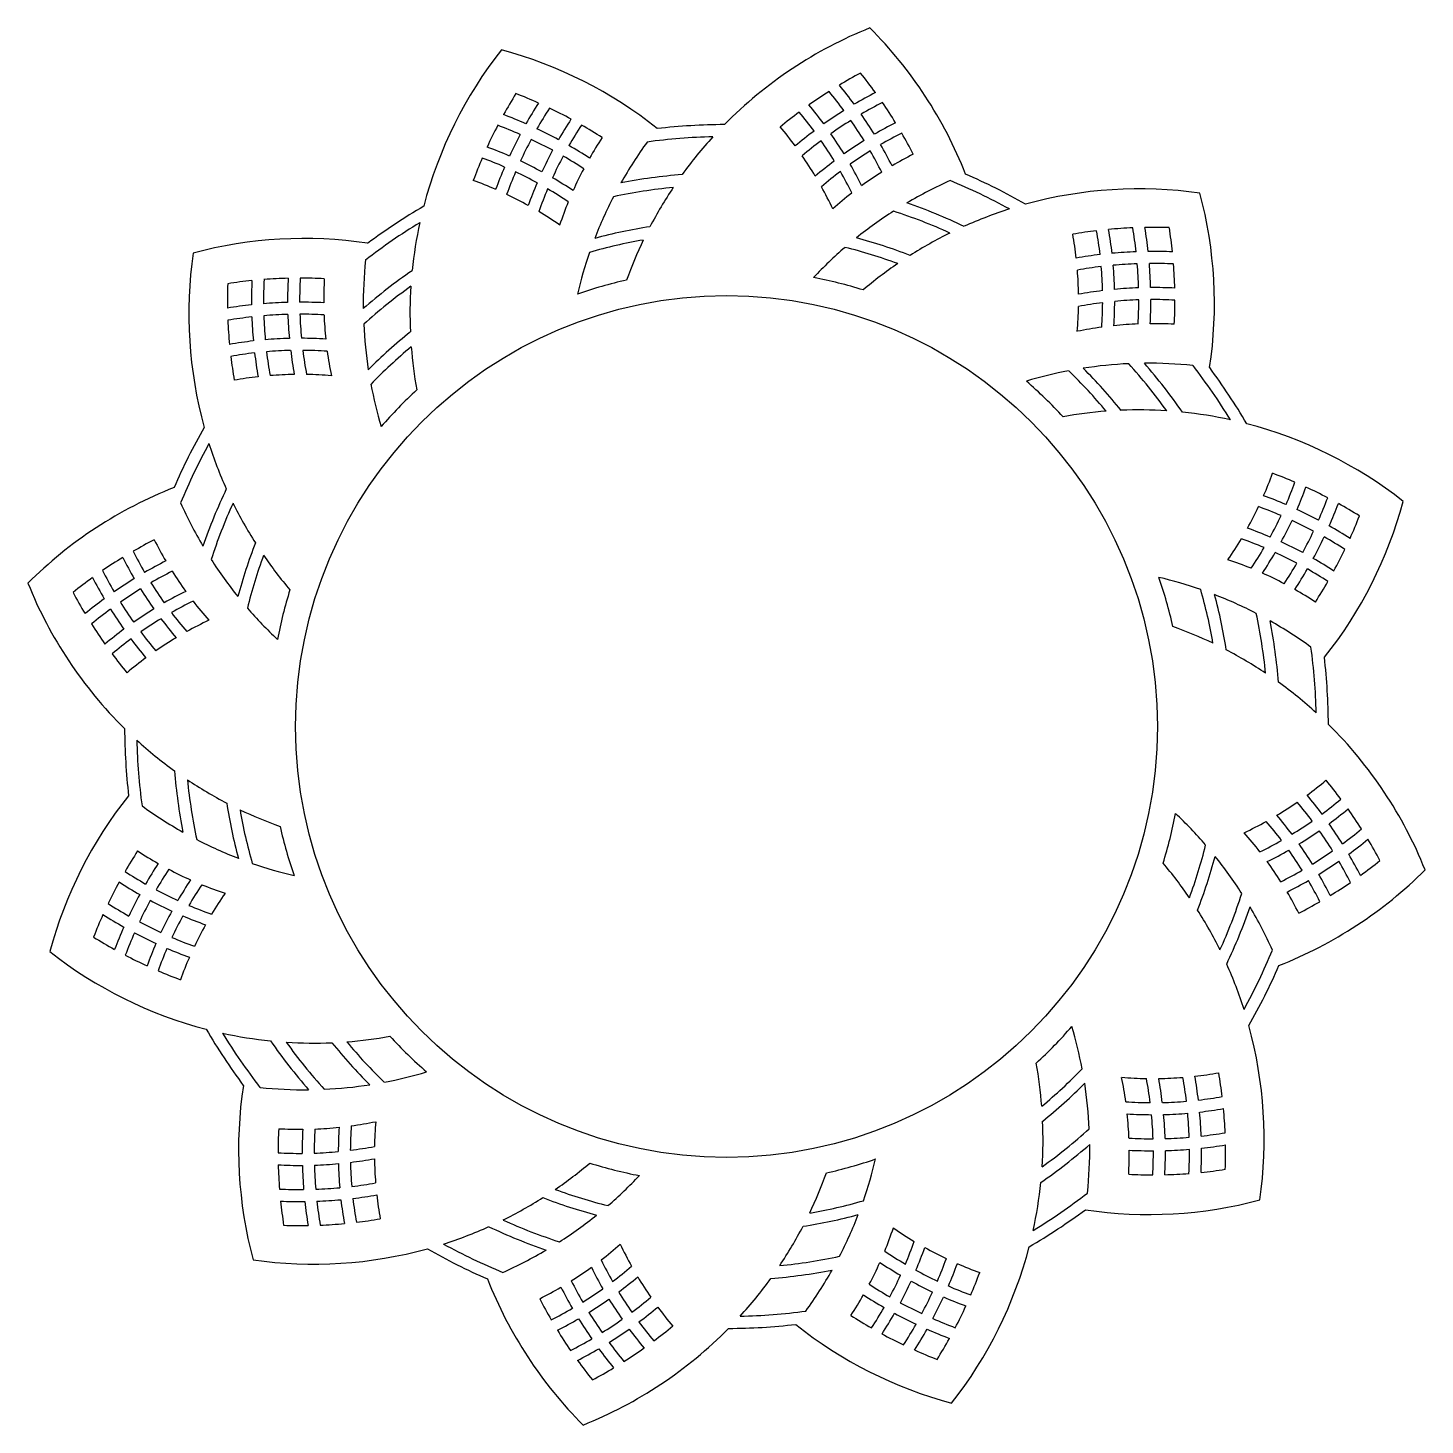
# Model space of a CAD drawing. Extents: x -712 to 266, y -208 to 24.
# Drawn here: x 34.1 to 266.3, y -208.1 to 24 of the extents above; entities that cross this region are included whole.
import ezdxf

# ---------------------------------------------------------------- set-up
doc = ezdxf.new("R2010")
doc.units = 0
doc.layers.get('0').update_dxf_attribs({"linetype": 'CONTINUOUS'})

msp = doc.modelspace()

# ---------------------------------------------------------------- linework, layer by layer
msp.add_circle((150.2, -92.08), 71.59)
for centre, radius, start, end in [((200.38, -41.9), 70.96, 111.806, 135.4033), ((123.84, -26.19), 70.96, 21.4027, 45), ((168.57, -23.53), 70.96, 141.806, 165.4033), ((94.43, -48.2), 70.96, 51.4027, 75), ((209.58, -53.22), 78.96, 118.0234, 120.9668), ((110.93, -32.97), 78.96, 35.8391, 38.7826), ((110.93, -32.97), 74.96, 36.2026, 39.283), ((182.19, -28.74), 78.96, 148.0234, 150.9668), ((86.64, -60.53), 78.96, 65.8391, 68.7826), ((209.58, -53.22), 78.96, 122.4313, 125.3488), ((110.93, -32.97), 72.96, 36.3353, 39.4921), ((209.58, -53.22), 74.96, 117.523, 120.6034), ((209.58, -53.22), 72.96, 117.3139, 120.4706), ((110.93, -32.97), 78.96, 31.4572, 34.3747), ((86.64, -60.53), 74.96, 66.2026, 69.283), ((182.19, -28.74), 74.96, 147.523, 150.6034), ((182.19, -28.74), 72.96, 147.3139, 150.4706), ((86.64, -60.53), 78.96, 61.4572, 64.3747), ((209.58, -53.22), 78.96, 126.8033, 129.7074), ((110.93, -32.97), 66.96, 36.5059, 39.9301), ((110.93, -32.97), 68.96, 36.4901, 39.8182), ((209.58, -53.22), 74.96, 122.1378, 125.199), ((110.93, -32.97), 74.96, 31.607, 34.6682), ((182.19, -28.74), 78.96, 152.4313, 155.3488), ((86.64, -60.53), 72.96, 66.3353, 69.4921), ((86.64, -60.53), 74.96, 61.607, 64.6682), ((182.19, -28.74), 68.96, 146.9878, 150.3158), ((182.19, -28.74), 66.96, 146.8758, 150.3001), ((86.64, -60.53), 78.96, 57.0986, 60.0027), ((150.2, -92.08), 100, 90.2016, 96.6043), ((110.93, -32.97), 62.96, 36.3946, 40.0366), ((209.58, -53.22), 72.96, 122.0442, 125.1864), ((110.93, -32.97), 72.96, 31.6196, 34.7618), ((209.58, -53.22), 68.96, 116.9878, 120.3158), ((182.19, -28.74), 74.96, 152.1378, 155.199), ((182.19, -28.74), 72.96, 152.0442, 155.1864), ((86.64, -60.53), 72.96, 61.6196, 64.7618), ((182.19, -28.74), 62.96, 146.7694, 150.4114), ((194.47, -36.62), 70.96, 144.0599, 150.5839), ((150.2, -92.08), 98, 91.3286, 97.7313), ((200.38, -41.9), 70.96, 137.6572, 144.1812), ((209.58, -53.22), 74.96, 126.7278, 129.7871), ((209.58, -53.22), 72.96, 126.7574, 129.9053), ((110.93, -32.97), 66.96, 31.3636, 34.7942), ((110.93, -32.97), 68.96, 31.5023, 34.8283), ((209.58, -53.22), 68.96, 121.9776, 125.3037), ((209.58, -53.22), 66.96, 116.8758, 120.3001), ((110.93, -32.97), 78.96, 27.0986, 30.0027), ((182.19, -28.74), 78.96, 156.8033, 159.7074), ((86.64, -60.53), 66.96, 66.5059, 69.9301), ((86.64, -60.53), 68.96, 66.4901, 69.8182), ((182.19, -28.74), 68.96, 151.9776, 155.3037), ((182.19, -28.74), 66.96, 152.0118, 155.4424), ((86.64, -60.53), 72.96, 56.9007, 60.0486), ((86.64, -60.53), 74.96, 57.0189, 60.0782), ((110.93, -32.97), 62.96, 30.898, 34.5692), ((209.58, -53.22), 66.96, 122.0118, 125.4424), ((110.93, -32.97), 72.96, 26.9007, 30.0486), ((110.93, -32.97), 74.96, 27.0189, 30.0782), ((209.58, -53.22), 62.96, 116.7694, 120.4114), ((182.19, -28.74), 74.96, 156.7278, 159.7871), ((182.19, -28.74), 72.96, 156.7574, 159.9053), ((86.64, -60.53), 66.96, 61.3636, 64.7942), ((86.64, -60.53), 68.96, 61.5023, 64.8283), ((182.19, -28.74), 62.96, 152.2368, 155.9079), ((209.58, -53.22), 68.96, 126.971, 130.3237), ((209.58, -53.22), 66.96, 127.1651, 130.6364), ((110.93, -32.97), 66.96, 26.1696, 29.6409), ((110.93, -32.97), 68.96, 26.4823, 29.8349), ((209.58, -53.22), 62.96, 122.2368, 125.9079), ((86.64, -60.53), 62.96, 66.3946, 70.0366), ((182.19, -28.74), 68.96, 156.971, 160.3237), ((86.64, -60.53), 68.96, 56.4823, 59.8349), ((150.2, -92.08), 92, 94.5906, 100.9933), ((216.27, -66.18), 70.96, 114.0599, 120.5839), ((150.2, -92.08), 98, 61.3286, 67.7313), ((150.2, -92.08), 100, 60.2016, 66.6043), ((86.64, -60.53), 62.96, 60.898, 64.5692), ((182.19, -28.74), 66.96, 157.1651, 160.6364), ((86.64, -60.53), 66.96, 56.1696, 59.6409), ((194.47, -36.62), 70.96, 152.6884, 158.8223), ((150.2, -92.08), 90, 95.6428, 102.0456), ((200.38, -41.9), 70.96, 146.2857, 152.4195), ((110.93, -32.97), 62.96, 25.2964, 29.0469), ((209.58, -53.22), 62.96, 127.7591, 131.5096), ((218.74, -73.71), 70.96, 81.806, 105.4033), ((160.31, -21.84), 70.96, 351.4027, 15), ((150.2, -92.08), 100, 120.2016, 126.6043), ((86.64, -60.53), 62.96, 55.2964, 59.0469), ((182.19, -28.74), 62.96, 157.7591, 161.5096), ((216.27, -66.18), 70.96, 122.6884, 128.8223), ((150.2, -92.08), 90, 65.6428, 72.0456), ((150.2, -92.08), 92, 64.5906, 70.9933), ((218.74, -73.71), 70.96, 107.6572, 114.1812), ((150.2, -92.08), 98, 121.3286, 127.7313), ((168.57, -23.53), 70.96, 167.6572, 174.1812), ((150.2, -92.08), 84, 98.7098, 105.1125), ((221.05, -88.11), 78.96, 92.4313, 95.3488), ((145.74, -21.26), 72.96, 6.3353, 9.4921), ((221.05, -88.11), 78.96, 88.0234, 90.9668), ((145.74, -21.26), 74.96, 6.2026, 9.283), ((145.74, -21.26), 78.96, 5.8391, 8.7826), ((79.96, -81.96), 70.96, 81.4027, 105), ((150.2, -92.08), 82, 99.7052, 106.1079), ((200.38, -41.9), 70.96, 154.4104, 160.2435), ((150.2, -92.08), 84, 68.7098, 75.1125), ((218.74, -73.71), 70.96, 116.2857, 122.4195), ((221.05, -88.11), 78.96, 96.8033, 99.7074), ((145.74, -21.26), 62.96, 6.3946, 10.0366), ((145.74, -21.26), 66.96, 6.5059, 9.9301), ((145.74, -21.26), 68.96, 6.4901, 9.8182), ((131.83, -23.53), 70.96, 171.806, 195.4033), ((194.47, -36.62), 70.96, 160.8131, 166.6462), ((216.27, -66.18), 70.96, 130.8131, 136.6462), ((150.2, -92.08), 82, 69.7052, 76.1079), ((221.05, -88.11), 74.96, 96.7278, 99.7871), ((221.05, -88.11), 74.96, 92.1378, 95.199), ((221.05, -88.11), 74.96, 87.523, 90.6034), ((160.81, -21.91), 70.96, 174.0599, 180.5839), ((218.74, -73.71), 70.96, 124.4104, 130.2435), ((221.05, -88.11), 72.96, 96.7574, 99.9053), ((145.74, -21.26), 62.96, 0.898, 4.5692), ((145.74, -21.26), 66.96, 1.3636, 4.7942), ((221.05, -88.11), 72.96, 92.0442, 95.1864), ((145.74, -21.26), 68.96, 1.5023, 4.8283), ((145.74, -21.26), 72.96, 1.6196, 4.7618), ((145.74, -21.26), 74.96, 1.607, 4.6682), ((221.05, -88.11), 72.96, 87.3139, 90.4706), ((145.74, -21.26), 78.96, 1.4572, 4.3747), ((146.24, -21.23), 78.96, 178.0234, 180.9668), ((79.38, -96.54), 78.96, 95.8391, 98.7826), ((146.24, -21.23), 74.96, 177.523, 180.6034), ((146.24, -21.23), 72.96, 177.3139, 180.4706), ((79.38, -96.54), 78.96, 91.4572, 94.3747), ((146.24, -21.23), 68.96, 176.9878, 180.3158), ((146.24, -21.23), 66.96, 176.8758, 180.3001), ((79.38, -96.54), 78.96, 87.0986, 90.0027), ((146.24, -21.23), 62.96, 176.7694, 180.4114), ((150.2, -92.08), 92, 124.5906, 130.9933), ((150.2, -92.08), 76, 102.6217, 109.0244), ((150.2, -92.08), 76, 72.6217, 79.0244), ((150.2, -92.08), 90, 125.6428, 132.0456), ((168.57, -23.53), 70.96, 176.2857, 182.4195), ((221.05, -88.11), 68.96, 96.971, 100.3237), ((221.05, -88.11), 68.96, 91.9776, 95.3037), ((221.05, -88.11), 68.96, 86.9878, 90.3158), ((79.38, -96.54), 74.96, 96.2026, 99.283), ((79.38, -96.54), 74.96, 91.607, 94.6682), ((79.38, -96.54), 74.96, 87.0189, 90.0782), ((145.74, -21.26), 62.96, 355.2964, 359.0469), ((221.05, -88.11), 66.96, 97.1651, 100.6364), ((145.74, -21.26), 66.96, 356.1696, 359.6409), ((145.74, -21.26), 68.96, 356.4823, 359.8349), ((221.05, -88.11), 66.96, 92.0118, 95.4424), ((145.74, -21.26), 72.96, 356.9007, 0.0486), ((145.74, -21.26), 74.96, 357.0189, 0.0782), ((221.05, -88.11), 66.96, 86.8758, 90.3001), ((145.74, -21.26), 78.96, 357.0986, 0.0027), ((79.38, -96.54), 72.96, 96.3353, 99.4921), ((146.24, -21.23), 78.96, 182.4313, 185.3488), ((146.24, -21.23), 74.96, 182.1378, 185.199), ((79.38, -96.54), 72.96, 91.6196, 94.7618), ((146.24, -21.23), 72.96, 182.0442, 185.1864), ((146.24, -21.23), 68.96, 181.9776, 185.3037), ((146.24, -21.23), 66.96, 182.0118, 185.4424), ((79.38, -96.54), 72.96, 86.9007, 90.0486), ((146.24, -21.23), 62.96, 182.2368, 185.9079), ((160.81, -21.91), 70.96, 182.6884, 188.8223), ((221.05, -88.11), 62.96, 92.2368, 95.9079), ((221.05, -88.11), 62.96, 86.7694, 90.4114), ((79.38, -96.54), 68.96, 91.5023, 94.8283), ((79.38, -96.54), 68.96, 86.4823, 89.8349), ((150.2, -92.08), 84, 128.7098, 135.1125), ((221.05, -88.11), 62.96, 97.7591, 101.5096), ((79.38, -96.54), 68.96, 96.4901, 99.8182), ((79.38, -96.54), 66.96, 96.5059, 99.9301), ((146.24, -21.23), 74.96, 186.7278, 189.7871), ((79.38, -96.54), 66.96, 91.3636, 94.7942), ((146.24, -21.23), 72.96, 186.7574, 189.9053), ((146.24, -21.23), 68.96, 186.971, 190.3237), ((146.24, -21.23), 66.96, 187.1651, 190.6364), ((79.38, -96.54), 66.96, 86.1696, 89.6409), ((146.24, -21.23), 62.96, 187.7591, 191.5096), ((150.2, -92.08), 82, 129.7052, 136.1079), ((168.57, -23.53), 70.96, 184.4104, 190.2435), ((146.24, -21.23), 78.96, 186.8033, 189.7074), ((220.36, -102.68), 70.96, 92.6884, 98.8223), ((150.2, -92.08), 90, 35.6428, 42.0456), ((220.36, -102.68), 70.96, 84.0599, 90.5839), ((150.2, -92.08), 92, 34.5906, 40.9933), ((150.2, -92.08), 98, 31.3286, 37.7313), ((150.2, -92.08), 100, 30.2016, 36.6043), ((79.38, -96.54), 62.96, 96.3946, 100.0366), ((79.38, -96.54), 62.96, 90.898, 94.5692), ((79.38, -96.54), 62.96, 85.2964, 89.0469), ((220.36, -102.68), 70.96, 100.8131, 106.6462), ((150.2, -92.08), 76, 42.6217, 49.0244), ((150.2, -92.08), 82, 39.7052, 46.1079), ((150.2, -92.08), 84, 38.7098, 45.1125), ((160.81, -21.91), 70.96, 190.8131, 196.6462), ((150.2, -92.08), 76, 132.6217, 139.0244), ((218.74, -110.44), 70.96, 94.4104, 100.2435), ((218.74, -110.44), 70.96, 86.2857, 92.4195), ((218.74, -110.44), 70.96, 77.6572, 84.1812), ((218.74, -110.44), 70.96, 51.806, 75.4033), ((150.2, -92.08), 100, 150.2016, 156.6043), ((150.2, -92.08), 98, 151.3286, 157.7313), ((131.83, -23.53), 70.96, 197.6572, 204.1812), ((181.75, -28.51), 62.96, 336.3946, 340.0366), ((213.54, -124.07), 78.96, 66.8033, 69.7074), ((84.32, -118.44), 70.96, 111.4027, 135), ((150.2, -92.08), 92, 154.5906, 160.9933), ((181.75, -28.51), 66.96, 336.5059, 339.9301), ((181.75, -28.51), 68.96, 336.4901, 339.8182), ((213.54, -124.07), 78.96, 62.4313, 65.3488), ((124.3, -26.01), 70.96, 204.0599, 210.5839), ((150.2, -92.08), 90, 155.6428, 162.0456), ((131.83, -23.53), 70.96, 206.2857, 212.4195), ((181.75, -28.51), 62.96, 330.898, 334.5692), ((213.54, -124.07), 72.96, 66.7574, 69.9053), ((213.54, -124.07), 74.96, 66.7278, 69.7871), ((181.75, -28.51), 72.96, 336.3353, 339.4921), ((194.08, -36.31), 70.96, 321.4027, 345), ((181.75, -28.51), 74.96, 336.2026, 339.283), ((213.54, -124.07), 78.96, 58.0234, 60.9668), ((181.75, -28.51), 66.96, 331.3636, 334.7942), ((181.75, -28.51), 68.96, 331.5023, 334.8283), ((213.54, -124.07), 72.96, 62.0442, 65.1864), ((213.54, -124.07), 74.96, 62.1378, 65.199), ((181.75, -28.51), 78.96, 335.8391, 338.7826), ((213.54, -124.07), 68.96, 66.971, 70.3237), ((181.75, -28.51), 72.96, 331.6196, 334.7618), ((213.54, -124.07), 74.96, 57.523, 60.6034), ((91.1, -131.35), 78.96, 117.0986, 120.0027), ((111.34, -32.7), 62.96, 206.7694, 210.4114), ((150.2, -92.08), 84, 158.7098, 165.1125), ((181.75, -28.51), 62.96, 325.2964, 329.0469), ((213.54, -124.07), 66.96, 67.1651, 70.6364), ((181.75, -28.51), 66.96, 326.1696, 329.6409), ((213.54, -124.07), 68.96, 61.9776, 65.3037), ((181.75, -28.51), 74.96, 331.607, 334.6682), ((213.54, -124.07), 72.96, 57.3139, 60.4706), ((181.75, -28.51), 78.96, 331.4572, 334.3747), ((91.1, -131.35), 78.96, 121.4572, 124.3747), ((111.34, -32.7), 68.96, 206.9878, 210.3158), ((111.34, -32.7), 66.96, 206.8758, 210.3001), ((91.1, -131.35), 74.96, 117.0189, 120.0782), ((124.3, -26.01), 70.96, 212.6884, 218.8223), ((150.2, -92.08), 82, 159.7052, 166.1079), ((131.83, -23.53), 70.96, 214.4104, 220.2435), ((213.54, -124.07), 62.96, 67.7591, 71.5096), ((181.75, -28.51), 68.96, 326.4823, 329.8349), ((213.54, -124.07), 66.96, 62.0118, 65.4424), ((181.75, -28.51), 72.96, 326.9007, 330.0486), ((213.54, -124.07), 68.96, 56.9878, 60.3158), ((111.34, -32.7), 72.96, 207.3139, 210.4706), ((91.1, -131.35), 72.96, 116.9007, 120.0486), ((111.34, -32.7), 62.96, 212.2368, 215.9079), ((150.2, -92.08), 76, 12.6217, 19.0244), ((205.66, -136.34), 70.96, 70.8131, 76.6462), ((213.54, -124.07), 62.96, 62.2368, 65.9079), ((181.75, -28.51), 74.96, 327.0189, 330.0782), ((213.54, -124.07), 66.96, 56.8758, 60.3001), ((100.02, -41.9), 70.96, 201.806, 225.4033), ((91.1, -131.35), 78.96, 125.8391, 128.7826), ((111.34, -32.7), 74.96, 207.523, 210.6034), ((91.1, -131.35), 74.96, 121.607, 124.6682), ((91.1, -131.35), 72.96, 121.6196, 124.7618), ((111.34, -32.7), 68.96, 211.9776, 215.3037), ((111.34, -32.7), 66.96, 212.0118, 215.4424), ((91.1, -131.35), 68.96, 116.4823, 119.8349), ((150.2, -92.08), 76, 162.6217, 169.0244), ((150.2, -92.08), 82, 9.7052, 16.1079), ((213.54, -124.07), 62.96, 56.7694, 60.4114), ((181.75, -28.51), 78.96, 327.0986, 330.0027), ((111.34, -32.7), 78.96, 208.0234, 210.9668), ((91.1, -131.35), 74.96, 126.2026, 129.283), ((111.34, -32.7), 72.96, 212.0442, 215.1864), ((91.1, -131.35), 66.96, 116.1696, 119.6409), ((111.34, -32.7), 62.96, 217.7591, 221.5096), ((205.66, -136.34), 70.96, 62.6884, 68.8223), ((150.2, -92.08), 84, 8.7098, 15.1125), ((91.1, -131.35), 72.96, 126.3353, 129.4921), ((111.34, -32.7), 74.96, 212.1378, 215.199), ((91.1, -131.35), 68.96, 121.5023, 124.8283), ((91.1, -131.35), 66.96, 121.3636, 124.7942), ((111.34, -32.7), 68.96, 216.971, 220.3237), ((111.34, -32.7), 66.96, 217.1651, 220.6364), ((124.3, -26.01), 70.96, 220.8131, 226.6462), ((150.2, -92.08), 90, 5.6428, 12.0456), ((111.34, -32.7), 78.96, 212.4313, 215.3488), ((91.1, -131.35), 68.96, 126.4901, 129.8182), ((111.34, -32.7), 72.96, 216.7574, 219.9053), ((91.1, -131.35), 62.96, 115.2964, 119.0469), ((200.38, -142.25), 70.96, 64.4104, 70.2435), ((150.2, -92.08), 92, 4.5906, 10.9933), ((205.66, -136.34), 70.96, 54.0599, 60.5839), ((91.1, -131.35), 66.96, 126.5059, 129.9301), ((111.34, -32.7), 74.96, 216.7278, 219.7871), ((91.1, -131.35), 62.96, 120.898, 124.5692), ((150.2, -92.08), 98, 1.3286, 7.7313), ((111.34, -32.7), 78.96, 216.8033, 219.7074), ((91.1, -131.35), 62.96, 126.3946, 130.0366), ((200.38, -142.25), 70.96, 56.2857, 62.4195), ((150.2, -92.08), 100, 0.2016, 6.6043), ((200.38, -142.25), 70.96, 47.6572, 54.1812), ((150.2, -92.08), 100, 180.2016, 186.6043), ((200.38, -142.25), 70.96, 21.806, 45.4033), ((150.2, -92.08), 98, 181.3286, 187.7313), ((100.02, -41.9), 70.96, 227.6572, 234.1812), ((150.2, -92.08), 92, 184.5906, 190.9933), ((150.2, -92.08), 90, 185.6428, 192.0456), ((100.02, -41.9), 70.96, 236.2857, 242.4195), ((209.3, -52.8), 62.96, 306.3946, 310.0366), ((189.06, -151.45), 78.96, 36.8033, 39.7074), ((106.32, -147.85), 70.96, 141.4027, 165), ((189.06, -151.45), 74.96, 36.7278, 39.7871), ((209.3, -52.8), 66.96, 306.5059, 309.9301), ((94.74, -47.81), 70.96, 234.0599, 240.5839), ((150.2, -92.08), 84, 188.7098, 195.1125), ((150.2, -92.08), 82, 189.7052, 196.1079), ((100.02, -41.9), 70.96, 244.4104, 250.2435), ((150.2, -92.08), 76, 342.6217, 349.0244), ((176.1, -158.14), 70.96, 40.8131, 46.6462), ((209.3, -52.8), 62.96, 300.898, 304.5692), ((189.06, -151.45), 72.96, 36.7574, 39.9053), ((209.3, -52.8), 68.96, 306.4901, 309.8182), ((189.06, -151.45), 78.96, 32.4313, 35.3488), ((150.2, -92.08), 76, 192.6217, 199.0244), ((209.3, -52.8), 62.96, 295.2964, 299.0469), ((189.06, -151.45), 66.96, 37.1651, 40.6364), ((189.06, -151.45), 68.96, 36.971, 40.3237), ((209.3, -52.8), 66.96, 301.3636, 304.7942), ((189.06, -151.45), 74.96, 32.1378, 35.199), ((94.74, -47.81), 70.96, 242.6884, 248.8223), ((189.06, -151.45), 62.96, 37.7591, 41.5096), ((209.3, -52.8), 66.96, 296.1696, 299.6409), ((209.3, -52.8), 68.96, 301.5023, 304.8283), ((189.06, -151.45), 72.96, 32.0442, 35.1864), ((209.3, -52.8), 72.96, 306.3353, 309.4921), ((209.3, -52.8), 74.96, 306.2026, 309.283), ((189.06, -151.45), 78.96, 28.0234, 30.9668), ((118.65, -155.64), 78.96, 147.0986, 150.0027), ((86.86, -60.08), 62.96, 236.7694, 240.4114), ((150.2, -92.08), 82, 339.7052, 346.1079), ((150.2, -92.08), 84, 338.7098, 345.1125), ((176.1, -158.14), 70.96, 32.6884, 38.8223), ((209.3, -52.8), 68.96, 296.4823, 299.8349), ((189.06, -151.45), 66.96, 32.0118, 35.4424), ((189.06, -151.45), 68.96, 31.9776, 35.3037), ((209.3, -52.8), 72.96, 301.6196, 304.7618), ((189.06, -151.45), 74.96, 27.523, 30.6034), ((118.65, -155.64), 74.96, 147.0189, 150.0782), ((118.65, -155.64), 72.96, 146.9007, 150.0486), ((86.86, -60.08), 62.96, 242.2368, 245.9079), ((94.74, -47.81), 70.96, 250.8131, 256.6462), ((168.57, -160.62), 70.96, 34.4104, 40.2435), ((189.06, -151.45), 62.96, 32.2368, 35.9079), ((216.08, -65.72), 70.96, 291.4027, 315), ((209.3, -52.8), 72.96, 296.9007, 300.0486), ((209.3, -52.8), 74.96, 301.607, 304.6682), ((189.06, -151.45), 72.96, 27.3139, 30.4706), ((209.3, -52.8), 78.96, 305.8391, 308.7826), ((118.65, -155.64), 78.96, 151.4572, 154.3747), ((86.86, -60.08), 68.96, 236.9878, 240.3158), ((86.86, -60.08), 66.96, 236.8758, 240.3001), ((118.65, -155.64), 68.96, 146.4823, 149.8349), ((118.65, -155.64), 66.96, 146.1696, 149.6409), ((86.86, -60.08), 62.96, 247.7591, 251.5096), ((209.3, -52.8), 74.96, 297.0189, 300.0782), ((189.06, -151.45), 66.96, 26.8758, 30.3001), ((189.06, -151.45), 68.96, 26.9878, 30.3158), ((209.3, -52.8), 78.96, 301.4572, 304.3747), ((118.65, -155.64), 74.96, 151.607, 154.6682), ((86.86, -60.08), 66.96, 242.0118, 245.4424), ((118.65, -155.64), 62.96, 145.2964, 149.0469), ((150.2, -92.08), 90, 335.6428, 342.0456), ((189.06, -151.45), 62.96, 26.7694, 30.4114), ((86.86, -60.08), 72.96, 237.3139, 240.4706), ((118.65, -155.64), 72.96, 151.6196, 154.7618), ((86.86, -60.08), 68.96, 241.9776, 245.3037), ((118.65, -155.64), 68.96, 151.5023, 154.8283), ((86.86, -60.08), 66.96, 247.1651, 250.6364), ((168.57, -160.62), 70.96, 26.2857, 32.4195), ((150.2, -92.08), 92, 334.5906, 340.9933), ((176.1, -158.14), 70.96, 24.0599, 30.5839), ((209.3, -52.8), 78.96, 297.0986, 300.0027), ((118.65, -155.64), 78.96, 155.8391, 158.7826), ((86.86, -60.08), 74.96, 237.523, 240.6034), ((86.86, -60.08), 72.96, 242.0442, 245.1864), ((118.65, -155.64), 66.96, 151.3636, 154.7942), ((86.86, -60.08), 68.96, 246.971, 250.3237), ((118.65, -155.64), 62.96, 150.898, 154.5692), ((86.86, -60.08), 78.96, 238.0234, 240.9668), ((118.65, -155.64), 74.96, 156.2026, 159.283), ((118.65, -155.64), 72.96, 156.3353, 159.4921), ((86.86, -60.08), 74.96, 242.1378, 245.199), ((86.86, -60.08), 72.96, 246.7574, 249.9053), ((81.66, -73.71), 70.96, 231.806, 255.4033), ((118.65, -155.64), 68.96, 156.4901, 159.8182), ((118.65, -155.64), 66.96, 156.5059, 159.9301), ((86.86, -60.08), 74.96, 246.7278, 249.7871), ((150.2, -92.08), 98, 331.3286, 337.7313), ((86.86, -60.08), 78.96, 242.4313, 245.3488), ((118.65, -155.64), 62.96, 156.3946, 160.0366), ((168.57, -160.62), 70.96, 17.6572, 24.1812), ((150.2, -92.08), 100, 330.2016, 336.6043), ((86.86, -60.08), 78.96, 246.8033, 249.7074), ((150.2, -92.08), 100, 210.2016, 216.6043), ((150.2, -92.08), 98, 211.3286, 217.7313), ((81.66, -73.71), 70.96, 257.6572, 264.1812), ((81.66, -73.71), 70.96, 274.4104, 280.2435), ((150.2, -92.08), 76, 222.6217, 229.0244), ((150.2, -92.08), 76, 312.6217, 319.0244), ((139.59, -162.24), 70.96, 10.8131, 16.6462), ((168.57, -160.62), 70.96, 351.806, 15.4033), ((150.2, -92.08), 92, 214.5906, 220.9933), ((150.2, -92.08), 90, 215.6428, 222.0456), ((81.66, -73.71), 70.96, 266.2857, 272.4195), ((150.2, -92.08), 84, 218.7098, 225.1125), ((150.2, -92.08), 82, 219.7052, 226.1079), ((131.83, -160.62), 70.96, 4.4104, 10.2435), ((80.04, -81.47), 70.96, 280.8131, 286.6462), ((150.2, -92.08), 82, 309.7052, 316.1079), ((154.16, -162.93), 62.96, 7.7591, 11.5096), ((221.02, -87.61), 62.96, 265.2964, 269.0469), ((154.16, -162.93), 66.96, 7.1651, 10.6364), ((221.02, -87.61), 62.96, 270.898, 274.5692), ((154.16, -162.93), 68.96, 6.971, 10.3237), ((154.16, -162.93), 72.96, 6.7574, 9.9053), ((221.02, -87.61), 62.96, 276.3946, 280.0366), ((154.16, -162.93), 74.96, 6.7278, 9.7871), ((154.16, -162.93), 78.96, 6.8033, 9.7074), ((140.09, -162.31), 70.96, 171.4027, 195), ((80.04, -81.47), 70.96, 264.0599, 270.5839), ((80.04, -81.47), 70.96, 272.6884, 278.8223), ((150.2, -92.08), 84, 308.7098, 315.1125), ((139.59, -162.24), 70.96, 2.6884, 8.8223), ((221.02, -87.61), 66.96, 266.1696, 269.6409), ((221.02, -87.61), 66.96, 271.3636, 274.7942), ((221.02, -87.61), 66.96, 276.5059, 279.9301), ((79.35, -96.04), 62.96, 277.7591, 281.5096), ((154.66, -162.9), 62.96, 175.2964, 179.0469), ((131.83, -160.62), 70.96, 356.2857, 2.4195), ((221.02, -87.61), 68.96, 266.4823, 269.8349), ((154.16, -162.93), 62.96, 2.2368, 5.9079), ((154.16, -162.93), 66.96, 2.0118, 5.4424), ((221.02, -87.61), 68.96, 271.5023, 274.8283), ((154.16, -162.93), 68.96, 1.9776, 5.3037), ((154.16, -162.93), 72.96, 2.0442, 5.1864), ((221.02, -87.61), 68.96, 276.4901, 279.8182), ((154.16, -162.93), 74.96, 2.1378, 5.199), ((154.16, -162.93), 78.96, 2.4313, 5.3488), ((154.66, -162.9), 78.96, 177.0986, 180.0027), ((79.35, -96.04), 62.96, 266.7694, 270.4114), ((154.66, -162.9), 74.96, 177.0189, 180.0782), ((154.66, -162.9), 72.96, 176.9007, 180.0486), ((79.35, -96.04), 62.96, 272.2368, 275.9079), ((154.66, -162.9), 68.96, 176.4823, 179.8349), ((154.66, -162.9), 66.96, 176.1696, 179.6409), ((150.2, -92.08), 90, 305.6428, 312.0456), ((221.02, -87.61), 72.96, 276.3353, 279.4921), ((79.35, -96.04), 66.96, 277.1651, 280.6364), ((150.2, -92.08), 92, 304.5906, 310.9933), ((139.59, -162.24), 70.96, 354.0599, 0.5839), ((154.16, -162.93), 62.96, 356.7694, 0.4114), ((221.02, -87.61), 72.96, 266.9007, 270.0486), ((221.02, -87.61), 74.96, 267.0189, 270.0782), ((221.02, -87.61), 72.96, 271.6196, 274.7618), ((221.02, -87.61), 74.96, 271.607, 274.6682), ((154.16, -162.93), 72.96, 357.3139, 0.4706), ((154.16, -162.93), 74.96, 357.523, 0.6034), ((221.02, -87.61), 74.96, 276.2026, 279.283), ((154.16, -162.93), 78.96, 358.0234, 0.9668), ((79.35, -96.04), 66.96, 266.8758, 270.3001), ((79.35, -96.04), 66.96, 272.0118, 275.4424), ((79.35, -96.04), 68.96, 271.9776, 275.3037), ((154.66, -162.9), 68.96, 181.5023, 184.8283), ((79.35, -96.04), 68.96, 276.971, 280.3237), ((154.66, -162.9), 66.96, 181.3636, 184.7942), ((154.66, -162.9), 62.96, 180.898, 184.5692), ((81.66, -110.44), 70.96, 304.4104, 310.2435), ((150.2, -92.08), 76, 252.6217, 259.0244), ((150.2, -92.08), 76, 282.6217, 289.0244), ((105.93, -147.54), 70.96, 340.8131, 346.6462), ((154.16, -162.93), 66.96, 356.8758, 0.3001), ((154.16, -162.93), 68.96, 356.9878, 0.3158), ((79.35, -96.04), 68.96, 266.9878, 270.3158), ((154.66, -162.9), 78.96, 181.4572, 184.3747), ((154.66, -162.9), 74.96, 181.607, 184.6682), ((154.66, -162.9), 72.96, 181.6196, 184.7618), ((84.13, -117.97), 70.96, 310.8131, 316.6462), ((100.02, -142.25), 70.96, 334.4104, 340.2435), ((221.02, -87.61), 78.96, 267.0986, 270.0027), ((221.02, -87.61), 78.96, 271.4572, 274.3747), ((221.02, -87.61), 78.96, 275.8391, 278.7826), ((79.35, -96.04), 72.96, 267.3139, 270.4706), ((79.35, -96.04), 72.96, 272.0442, 275.1864), ((79.35, -96.04), 72.96, 276.7574, 279.9053), ((150.2, -92.08), 82, 249.7052, 256.1079), ((131.83, -160.62), 70.96, 347.6572, 354.1812), ((79.35, -96.04), 74.96, 267.523, 270.6034), ((154.66, -162.9), 78.96, 185.8391, 188.7826), ((154.66, -162.9), 74.96, 186.2026, 189.283), ((79.35, -96.04), 74.96, 272.1378, 275.199), ((154.66, -162.9), 72.96, 186.3353, 189.4921), ((154.66, -162.9), 68.96, 186.4901, 189.8182), ((79.35, -96.04), 74.96, 276.7278, 279.7871), ((154.66, -162.9), 66.96, 186.5059, 189.9301), ((154.66, -162.9), 62.96, 186.3946, 190.0366), ((81.66, -110.44), 70.96, 296.2857, 302.4195), ((150.2, -92.08), 84, 248.7098, 255.1125), ((150.2, -92.08), 82, 279.7052, 286.1079), ((150.2, -92.08), 98, 301.3286, 307.7313), ((220.44, -102.19), 70.96, 261.4027, 285), ((79.35, -96.04), 78.96, 276.8033, 279.7074), ((150.2, -92.08), 90, 245.6428, 252.0456), ((84.13, -117.97), 70.96, 302.6884, 308.8223), ((150.2, -92.08), 84, 278.7098, 285.1125), ((105.93, -147.54), 70.96, 332.6884, 338.8223), ((150.2, -92.08), 100, 300.2016, 306.6043), ((79.35, -96.04), 78.96, 268.0234, 270.9668), ((79.35, -96.04), 78.96, 272.4313, 275.3488), ((81.66, -110.44), 70.96, 287.6572, 294.1812), ((150.2, -92.08), 92, 244.5906, 250.9933), ((100.02, -142.25), 70.96, 326.2857, 332.4195), ((118.21, -155.42), 62.96, 337.7591, 341.5096), ((213.76, -123.62), 62.96, 235.2964, 239.0469), ((150.2, -92.08), 98, 241.3286, 247.7313), ((90.82, -130.93), 62.96, 307.7591, 311.5096), ((189.47, -151.18), 62.96, 205.2964, 209.0469), ((118.21, -155.42), 66.96, 337.1651, 340.6364), ((118.21, -155.42), 68.96, 336.971, 340.3237), ((213.76, -123.62), 62.96, 240.898, 244.5692), ((131.83, -160.62), 70.96, 321.806, 345.4033), ((81.66, -110.44), 70.96, 261.806, 285.4033), ((150.2, -92.08), 100, 240.2016, 246.6043), ((84.13, -117.97), 70.96, 294.0599, 300.5839), ((189.47, -151.18), 66.96, 206.1696, 209.6409), ((150.2, -92.08), 90, 275.6428, 282.0456), ((213.76, -123.62), 66.96, 236.1696, 239.6409), ((118.21, -155.42), 72.96, 336.7574, 339.9053), ((90.82, -130.93), 62.96, 302.2368, 305.9079), ((189.47, -151.18), 68.96, 206.4823, 209.8349), ((90.82, -130.93), 66.96, 307.1651, 310.6364), ((150.2, -92.08), 92, 274.5906, 280.9933), ((105.93, -147.54), 70.96, 324.0599, 330.5839), ((118.21, -155.42), 62.96, 332.2368, 335.9079), ((213.76, -123.62), 68.96, 236.4823, 239.8349), ((118.21, -155.42), 66.96, 332.0118, 335.4424), ((213.76, -123.62), 66.96, 241.3636, 244.7942), ((118.21, -155.42), 74.96, 336.7278, 339.7871), ((213.76, -123.62), 62.96, 246.3946, 250.0366), ((118.21, -155.42), 78.96, 336.8033, 339.7074), ((176.56, -157.96), 70.96, 201.4027, 225), ((90.82, -130.93), 62.96, 296.7694, 300.4114), ((189.47, -151.18), 74.96, 207.0189, 210.0782), ((189.47, -151.18), 72.96, 206.9007, 210.0486), ((90.82, -130.93), 66.96, 302.0118, 305.4424), ((90.82, -130.93), 68.96, 306.971, 310.3237), ((189.47, -151.18), 62.96, 210.898, 214.5692), ((100.02, -142.25), 70.96, 317.6572, 324.1812), ((213.76, -123.62), 72.96, 236.9007, 240.0486), ((118.21, -155.42), 68.96, 331.9776, 335.3037), ((213.76, -123.62), 68.96, 241.5023, 244.8283), ((213.76, -123.62), 66.96, 246.5059, 249.9301), ((189.47, -151.18), 78.96, 207.0986, 210.0027), ((90.82, -130.93), 68.96, 301.9776, 305.3037), ((189.47, -151.18), 68.96, 211.5023, 214.8283), ((189.47, -151.18), 66.96, 211.3636, 214.7942), ((90.82, -130.93), 72.96, 306.7574, 309.9053), ((118.21, -155.42), 62.96, 326.7694, 330.4114), ((213.76, -123.62), 74.96, 237.0189, 240.0782), ((213.76, -123.62), 72.96, 241.6196, 244.7618), ((118.21, -155.42), 72.96, 332.0442, 335.1864), ((118.21, -155.42), 74.96, 332.1378, 335.199), ((213.76, -123.62), 68.96, 246.4901, 249.8182), ((90.82, -130.93), 66.96, 296.8758, 300.3001), ((189.47, -151.18), 72.96, 211.6196, 214.7618), ((90.82, -130.93), 74.96, 306.7278, 309.7871), ((189.47, -151.18), 62.96, 216.3946, 220.0366), ((150.2, -92.08), 98, 271.3286, 277.7313), ((213.76, -123.62), 78.96, 237.0986, 240.0027), ((118.21, -155.42), 66.96, 326.8758, 330.3001), ((118.21, -155.42), 68.96, 326.9878, 330.3158), ((213.76, -123.62), 74.96, 241.607, 244.6682), ((118.21, -155.42), 78.96, 332.4313, 335.3488), ((90.82, -130.93), 68.96, 296.9878, 300.3158), ((189.47, -151.18), 78.96, 211.4572, 214.3747), ((189.47, -151.18), 74.96, 211.607, 214.6682), ((100.02, -142.25), 70.96, 291.806, 315.4033), ((90.82, -130.93), 72.96, 302.0442, 305.1864), ((90.82, -130.93), 74.96, 302.1378, 305.199), ((189.47, -151.18), 68.96, 216.4901, 219.8182), ((189.47, -151.18), 66.96, 216.5059, 219.9301), ((90.82, -130.93), 78.96, 306.8033, 309.7074), ((150.2, -92.08), 100, 270.2016, 276.6043), ((205.97, -135.95), 70.96, 231.4027, 255), ((118.21, -155.42), 72.96, 327.3139, 330.4706), ((118.21, -155.42), 74.96, 327.523, 330.6034), ((213.76, -123.62), 74.96, 246.2026, 249.283), ((213.76, -123.62), 72.96, 246.3353, 249.4921), ((90.82, -130.93), 72.96, 297.3139, 300.4706), ((189.47, -151.18), 72.96, 216.3353, 219.4921), ((213.76, -123.62), 78.96, 241.4572, 244.3747), ((118.21, -155.42), 78.96, 328.0234, 330.9668), ((90.82, -130.93), 74.96, 297.523, 300.6034), ((189.47, -151.18), 74.96, 216.2026, 219.283), ((90.82, -130.93), 78.96, 302.4313, 305.3488), ((213.76, -123.62), 78.96, 245.8391, 248.7826), ((189.47, -151.18), 78.96, 215.8391, 218.7826), ((90.82, -130.93), 78.96, 298.0234, 300.9668)]:
    msp.add_arc(centre, radius, start, end)

doc.saveas('drawing.dxf')
